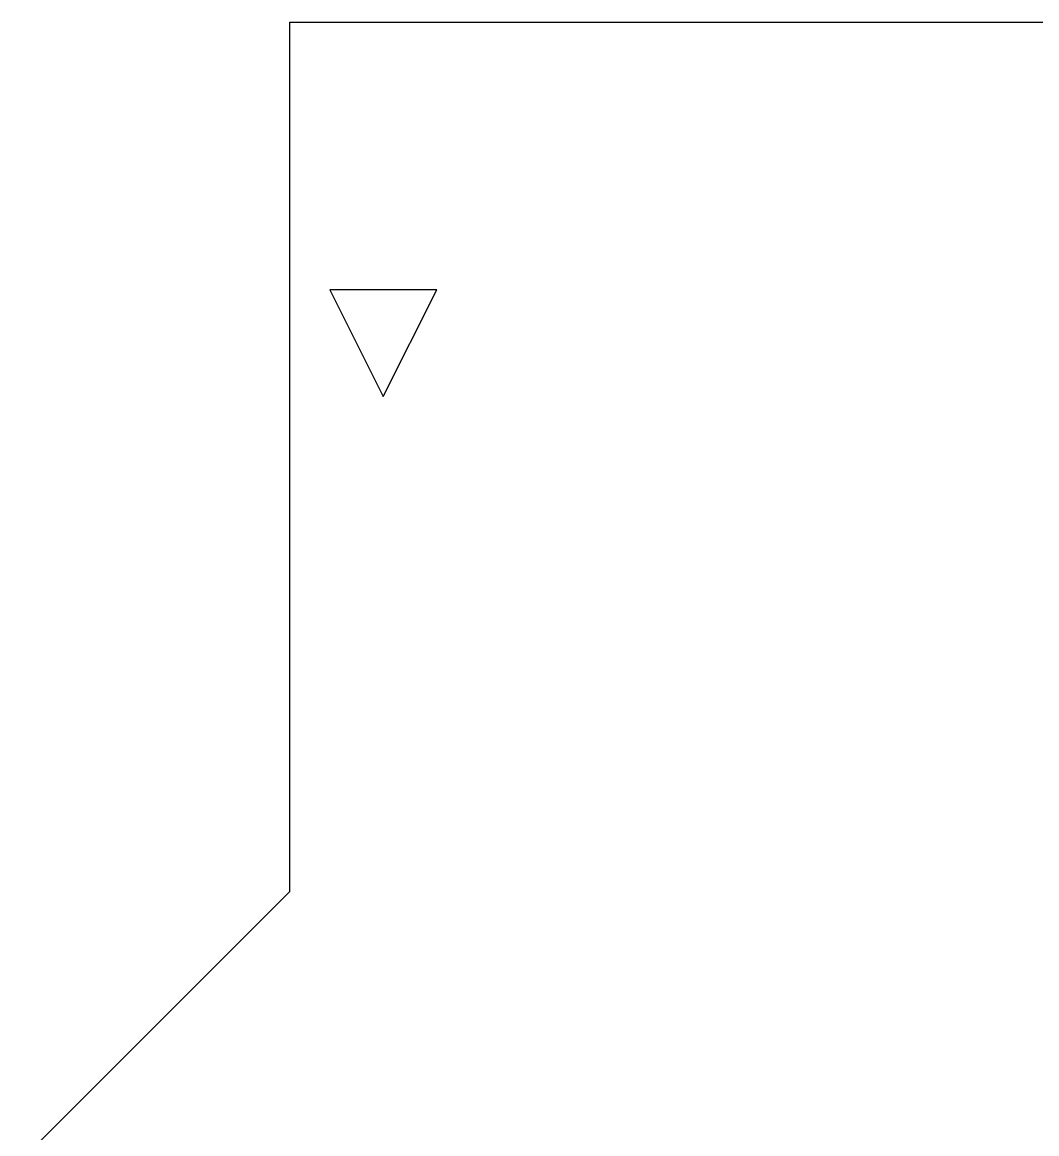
# Model space of a CAD drawing. Header units: metres. Extents: x 1612 to 2178, y 1755 to 2101.
# Drawn here: x 1644.29 to 1682.22, y 2059.06 to 2100.62 of the extents above; entities that cross this region are included whole.
import ezdxf

# ---------------------------------------------------------------- set-up
doc = ezdxf.new("R2010")
doc.units = ezdxf.units.M

msp = doc.modelspace()

# ---------------------------------------------------------------- linework, layer by layer
at = {"layer": 'Layer0'}
for p, q in [((1654.29, 2068.118, 0), (1654.29, 2100.619)), ((1654.29, 2100.619), (1892.79, 2100.619, 0)), ((1655.79, 2090.619, 0), (1657.79, 2086.619, 0)), ((1659.79, 2090.619, 0), (1655.79, 2090.619, 0)), ((1657.79, 2086.619, 0), (1659.79, 2090.619, 0)), ((1654.29, 2068.118, 0), (1644.29, 2058.119, 0))]:
    msp.add_line(p, q, dxfattribs=at)

doc.saveas('drawing.dxf')
